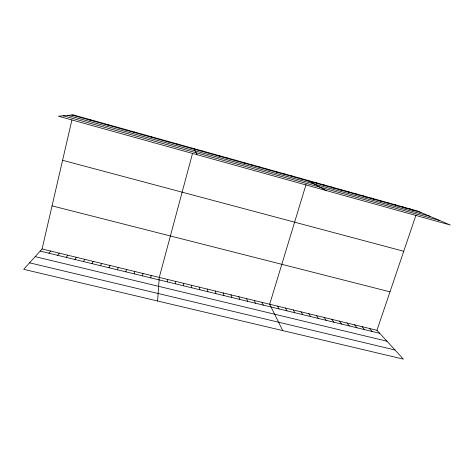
<?xml version="1.0" encoding="UTF-8"?>
<svg xmlns="http://www.w3.org/2000/svg" width="474" height="474" viewBox="0 0 474 474"><rect width="100%" height="100%" fill="white"/><g stroke="black" fill="none" stroke-linecap="round" stroke-linejoin="round"><path stroke-width="0.71" d="M167.316 281.87L167.375 279.393M157.599 300.996L159.27 277.42L192.568 153.303M168.554 142.052L168.602 141.519M150.839 277.877L151.129 275.447M142.55 275.868L142.958 273.462M134.219 273.853L134.746 271.472M42.079 248.969L376.966 330.283L403.38 359.132L23.7 269.327L42.079 248.969L71.953 119.809M125.853 271.827L126.505 269.469M306.062 184.469L269.682 304.231L282.735 330.597M117.457 269.795L118.222 267.454M159.939 139.652L160.111 139.149M376.966 330.283L416.018 215.012M109.02 267.751L109.909 265.44M100.547 265.701L101.56 263.414M92.033 263.639L93.171 261.375M83.483 261.571L84.751 259.331M74.898 259.491L76.29 257.275M151.283 137.235L151.585 136.773M66.277 257.4L67.794 255.213M57.615 255.302L59.262 253.14M48.911 253.199L50.688 251.06M142.591 134.812L143.018 134.379M133.858 132.376L134.415 131.979M125.083 129.929L125.776 129.568M116.266 127.47L117.09 127.145M107.414 125L108.374 124.715M98.521 122.523L99.611 122.268M89.58 120.029L90.812 119.815M80.604 117.522L81.972 117.345M29.578 262.821L395.002 349.984M35.159 256.635L386.985 341.227M40.172 251.084L379.739 333.305M52.051 205.864L389.995 291.836M62.592 160.289L403.735 251.273M71.586 115.01L420.835 212.411M67.61 115.378L429.847 216.268M63.172 115.792L439.836 220.54M409.755 208.809L413.091 210.255M402.082 206.67L405.317 208.086M394.374 204.519L397.508 205.906M386.636 202.357L389.669 203.719M378.862 200.188L381.789 201.527M371.053 198.013L373.879 199.317M363.208 195.821L365.934 197.101M355.334 193.623L357.947 194.873M347.424 191.419L349.931 192.64M339.479 189.203L341.878 190.394M331.498 186.975L333.791 188.137M323.487 184.736L325.668 185.873M315.435 182.49L317.509 183.598M307.353 180.238L326.171 190.554M299.467 178.034L301.316 179.083M291.551 175.83L293.293 176.843M283.606 173.608L285.229 174.592M275.619 171.381L277.136 172.335M267.603 169.147L269.001 170.065M259.551 166.895L260.836 167.79M251.457 164.638L252.63 165.503M243.334 162.375L244.388 163.204M235.175 160.099L236.111 160.893M226.981 157.812L227.798 158.577M218.751 155.513L219.45 156.248M369.513 328.47L372.185 331.48M362.023 326.651L364.601 329.643M354.505 324.826L356.987 327.795M210.486 153.209L211.06 153.908M346.956 322.995L349.338 325.946M339.372 321.153L341.659 324.086M331.759 319.304L333.945 322.219M324.115 317.45L326.201 320.341M316.436 315.583L318.421 318.457M202.179 150.892L202.635 151.562M308.728 313.711L310.612 316.567M300.984 311.833L302.768 314.671M293.21 309.943L294.887 312.763M285.401 308.047L286.977 310.843M277.563 306.145L279.032 308.918M193.842 148.563L197.054 154.702M262.009 302.371L263.271 305.102M254.301 300.498L255.456 303.212M246.563 298.62L247.612 301.31M238.795 296.73L239.737 299.408M185.464 146.223L185.672 146.827M230.992 294.84L231.827 297.488M223.153 292.932L223.882 295.569M215.285 291.024L215.901 293.631M207.387 289.104L207.89 291.694M199.447 287.179L199.844 289.744M177.051 143.877L177.134 144.446M191.478 285.241L191.763 287.789M183.479 283.304L183.651 285.822M175.445 281.349L175.499 283.849M73.097 114.868L58.486 116.225L450.3 225.02L417.398 210.942L73.097 114.868"/></g></svg>
